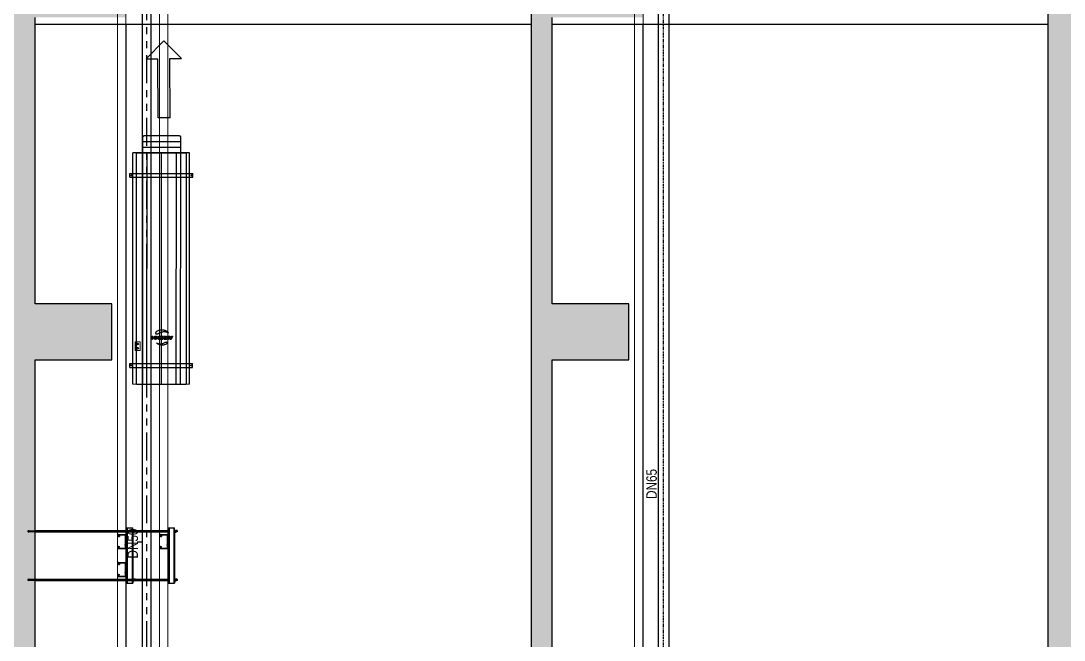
# Model space of a CAD drawing. Header units: millimetres. Extents: x -379292 to 1221486, y 92049 to 447512.
# Drawn here: x -33176 to -25709, y 156113 to 160544 of the extents above; entities that cross this region are included whole.
import ezdxf
from ezdxf.enums import TextEntityAlignment as Align

# ---------------------------------------------------------------- set-up
doc = ezdxf.new("R2010")
doc.units = ezdxf.units.MM
doc.linetypes.add('ACISOTGB', pattern=[9, 4, -1, 1, -1, 1, -1])
doc.linetypes.add('SOGUKSU1', pattern=[72, 60, -6, 0, -6])
for name, color, linetype in [('05_CONCRETE', 6, 'Continuous'), ('05_CONCRETE VIEW', 142, 'Continuous'), ('05_HATCH CONCRETE', 141, 'Continuous'), ('AIR-J-U-355', 2, 'Continuous'), ('E-CT-TEXT', 7, 'Continuous'), ('JF355', 2, 'Continuous'), ('M_YANGIN_SPR_ CAP', 7, 'Continuous'), ('OZD_TAVA', 50, 'Continuous')]:
    doc.layers.add(name, color=color, linetype=linetype)
for name, color, linetype, lineweight in [('1-MIMARI', 8, 'Continuous', 9), ('1-YANGIN BORUSU-3', 1, 'SOGUKSU1', 30), ('e_kesit_cizgisi', 7, 'Continuous', 9)]:
    doc.layers.add(name, color=color, linetype=linetype, lineweight=lineweight)
doc.styles.add('DOA.ARIAL', font='arial.ttf')
pattern_1 = [(225, (-8686.666, 32930.851), (6.735192, -6.735192), []), (225, (-8693.402, 32930.851), (6.735192, -6.735192), [4.7625, -2.38125])]

# ---------------------------------------------------------------- blocks, each defined once
blk = doc.blocks.new('A$C6a8db8d0')
at = {"layer": '05_HATCH CONCRETE', "ltscale": 25, "transparency": 33554671}
h = blk.add_hatch(dxfattribs=at)
h.set_pattern_fill('ANSI33', color=256, scale=1.5, angle=180)
h.set_pattern_definition(pattern_1)
h.paths.add_polyline_path([(-8625, 1080), (-8625, 1145), (-8270, 1145), (-8270, 1080), (-8220, 1080), (-8220, 1145), (-8015, 1145), (-8015, 1090), (-7975, 1090), (-7975, 1145), (-7715, 1145), (-7715, 1090), (-7675, 1090), (-7675, 1145), (-7470, 1145), (-7470, 1080), (-7420, 1080), (-7420, 1145), (-7215, 1145), (-7215, 1090), (-7175, 1090), (-7175, 1145), (-6915, 1145), (-6915, 1090), (-6875, 1090), (-6875, 1145), (-6670, 1145), (-6670, 1080), (-6620, 1080), (-6620, 1145), (-6415, 1145), (-6415, 1090), (-6375, 1090), (-6375, 1145), (-6115, 1145), (-6115, 1090), (-6075, 1090), (-6075, 1145), (-5870, 1145), (-5870, 1080), (-5820, 1080), (-5820, 1145), (-5615, 1145), (-5615, 1090), (-5575, 1090), (-5575, 1145), (-5315, 1145), (-5315, 1090), (-5275, 1090), (-5275, 1145), (-5070, 1145), (-5070, 1080), (-5020, 1080), (-5020, 1145), (-4815, 1145), (-4815, 1090), (-4775, 1090), (-4775, 1145), (-4515, 1145), (-4515, 1090), (-4475, 1090), (-4475, 1145), (-4270, 1145), (-4270, 1080), (-4220, 1080), (-4220, 1145), (-4015, 1145), (-4015, 1090), (-3975, 1090), (-3975, 1145), (-3715, 1145), (-3715, 1090), (-3675, 1090), (-3675, 1145), (-3470, 1145), (-3470, 1080), (-3420, 1080), (-3420, 1145), (-3215, 1145), (-3215, 1090), (-3175, 1090), (-3175, 1145), (-2915, 1145), (-2915, 1090), (-2875, 1090), (-2875, 1145), (-2670, 1145), (-2670, 1080), (-2620, 1080), (-2620, 1145), (-2415, 1145), (-2415, 1090), (-2375, 1090), (-2375, 1145), (-2205, 1145), (-2205, 1090), (-2165, 1090), (-2165, 1145), (-1955, 1145), (-1955, 1080), (-1905, 1080), (-1905, 1160), (-8655, 1160), (-8655, 1180), (-8675, 1180), (-8675, 1080)])
h = blk.add_hatch(dxfattribs=at)
h.set_pattern_fill('ANSI33', color=256, scale=1.5, angle=180)
h.set_pattern_definition(pattern_1)
h.paths.add_polyline_path([(-8675, 790), (-8675, 420), (-8725, 420), (-8725, 370), (9165, 370), (9165, 420), (9115, 420), (9115, 810), (9095, 810), (9095, 790), (5815, 790), (5815, 810), (5795, 810), (5795, 790), (-1895, 790), (-1895, 710), (-1845, 710), (-1845, 775), (-1635, 775), (-1635, 720), (-1595, 720), (-1595, 775), (-1335, 775), (-1335, 720), (-1295, 720), (-1295, 775), (-1090, 775), (-1090, 710), (-1040, 710), (-1040, 775), (-835, 775), (-835, 720), (-795, 720), (-795, 775), (-535, 775), (-535, 720), (-495, 720), (-495, 775), (-290, 775), (-290, 710), (-240, 710), (-240, 775), (-35, 775), (-35, 720), (5, 720), (5, 775), (265, 775), (265, 720), (305, 720), (305, 775), (510, 775), (510, 710), (560, 710), (560, 775), (765, 775), (765, 720), (805, 720), (805, 775), (1065, 775), (1065, 720), (1105, 720), (1105, 775), (1310, 775), (1310, 710), (1360, 710), (1360, 775), (1565, 775), (1565, 720), (1605, 720), (1605, 775), (1865, 775), (1865, 720), (1905, 720), (1905, 775), (2110, 775), (2110, 710), (2160, 710), (2160, 775), (2365, 775), (2365, 720), (2405, 720), (2405, 775), (2665, 775), (2665, 720), (2705, 720), (2705, 775), (2910, 775), (2910, 710), (2960, 710), (2960, 775), (3165, 775), (3165, 720), (3205, 720), (3205, 775), (3465, 775), (3465, 720), (3505, 720), (3505, 775), (3710, 775), (3710, 710), (3760, 710), (3760, 775), (3965, 775), (3965, 720), (4005, 720), (4005, 775), (4265, 775), (4265, 720), (4305, 720), (4305, 775), (4510, 775), (4510, 710), (4560, 710), (4560, 775), (4765, 775), (4765, 720), (4805, 720), (4805, 775), (5065, 775), (5065, 720), (5105, 720), (5105, 775), (5310, 775), (5310, 710), (5360, 710), (5360, 775), (5540, 775), (5540, 720), (5580, 720), (5580, 775), (5760, 775), (5760, 710), (5810, 710), (5810, 775), (6110, 775), (6110, 710), (6160, 710), (6160, 775), (6365, 775), (6365, 720), (6405, 720), (6405, 775), (6665, 775), (6665, 720), (6705, 720), (6705, 775), (6910, 775), (6910, 710), (6960, 710), (6960, 775), (7165, 775), (7165, 720), (7205, 720), (7205, 775), (7465, 775), (7465, 720), (7505, 720), (7505, 775), (7710, 775), (7710, 710), (7760, 710), (7760, 775), (7965, 775), (7965, 720), (8005, 720), (8005, 775), (8265, 775), (8265, 720), (8305, 720), (8305, 775), (8510, 775), (8510, 710), (8560, 710), (8560, 775), (8790, 775), (8790, 720), (8830, 720), (8830, 775), (9085, 775), (9085, 420), (-8645, 420), (-8645, 775), (-8270, 775), (-8270, 710), (-8220, 710), (-8220, 775), (-8015, 775), (-8015, 720), (-7975, 720), (-7975, 775), (-7715, 775), (-7715, 720), (-7675, 720), (-7675, 775), (-7470, 775), (-7470, 710), (-7420, 710), (-7420, 775), (-7215, 775), (-7215, 720), (-7175, 720), (-7175, 775), (-6915, 775), (-6915, 720), (-6875, 720), (-6875, 775), (-6670, 775), (-6670, 710), (-6620, 710), (-6620, 775), (-6415, 775), (-6415, 720), (-6375, 720), (-6375, 775), (-6115, 775), (-6115, 720), (-6075, 720), (-6075, 775), (-5870, 775), (-5870, 710), (-5820, 710), (-5820, 775), (-5615, 775), (-5615, 720), (-5575, 720), (-5575, 775), (-5315, 775), (-5315, 720), (-5275, 720), (-5275, 775), (-5070, 775), (-5070, 710), (-5020, 710), (-5020, 775), (-4815, 775), (-4815, 720), (-4775, 720), (-4775, 775), (-4515, 775), (-4515, 720), (-4475, 720), (-4475, 775), (-4270, 775), (-4270, 710), (-4220, 710), (-4220, 775), (-4015, 775), (-4015, 720), (-3975, 720), (-3975, 775), (-3715, 775), (-3715, 720), (-3675, 720), (-3675, 775), (-3470, 775), (-3470, 710), (-3420, 710), (-3420, 775), (-3215, 775), (-3215, 720), (-3175, 720), (-3175, 775), (-2915, 775), (-2915, 720), (-2875, 720), (-2875, 775), (-2670, 775), (-2670, 710), (-2620, 710), (-2620, 775), (-2435, 775), (-2435, 720), (-2395, 720), (-2395, 775), (-2175, 775), (-2175, 720), (-2135, 720), (-2135, 775), (-1955, 775), (-1955, 710), (-1905, 710), (-1905, 790)])
at = {"layer": '05_CONCRETE'}
for points in [[(-3675, 1145), (-3470, 1145), (-3470, 1080), (-3420, 1080), (-3420, 1145), (-3215, 1145), (-3215, 1090), (-3175, 1090), (-3175, 1145), (-2915, 1145), (-2915, 1090), (-2875, 1090), (-2875, 1145), (-2670, 1145)], [(9085, 420), (-8645, 420)], [(-3675, 775), (-3470, 775), (-3470, 710), (-3420, 710), (-3420, 775), (-3215, 775), (-3215, 720), (-3175, 720), (-3175, 775), (-2915, 775), (-2915, 720), (-2875, 720), (-2875, 775), (-2670, 775)], [(-1905, 790), (-8675, 790)]]:
    blk.add_lwpolyline(points, dxfattribs=at)
at = {"layer": '05_CONCRETE VIEW', "ltscale": 20, "flags": 128}
for points in [[(-2675, 790), (-2675, 1145)], [(-2675, 1080), (-3415, 1080)], [(-2675, 420), (-2675, 775)], [(-2675, 710), (-3415, 710)]]:
    blk.add_lwpolyline(points, dxfattribs=at)
blk = doc.blocks.new('ju355')
at = {"layer": 'AIR-J-U-355', "color": 2, "linetype": 'Continuous'}
for p, q in [((82.74, 20.07), (-82.86, 20.07)), ((-82.86, 20.07), (-82.86, -20.52)), ((-68.05, -18.28), (-68.04, 22.31)), ((-68.05, -22.74), (-68.04, 22.31)), ((-65.31, 22.31), (-68.04, 22.31)), ((-65.31, 22.31), (-68.04, 22.31)), ((-65.33, -22.74), (-65.31, 22.31)), ((67.97, -22.8), (67.99, 22.25)), ((70.71, 22.25), (67.99, 22.25)), ((70.69, -22.8), (70.71, 22.25)), ((-94.86, 12.71), (-94.87, -12.51)), ((-94.84, 12.93), (-94.86, 12.82)), ((-94.86, 12.82), (-94.86, 12.71)), ((-94.82, 13.03), (-94.84, 12.93)), ((-94.79, 13.13), (-94.82, 13.03)), ((-94.76, 13.23), (-94.79, 13.13)), ((-94.71, 13.32), (-94.76, 13.23)), ((-94.66, 13.41), (-94.71, 13.32)), ((-94.6, 13.48), (-94.66, 13.41)), ((-94.53, 13.56), (-94.6, 13.48)), ((-94.46, 13.62), (-94.53, 13.56)), ((-94.39, 13.67), (-94.46, 13.62)), ((-94.31, 13.72), (-94.39, 13.67)), ((-94.23, 13.76), (-94.31, 13.72)), ((-94.14, 13.78), (-94.23, 13.76)), ((-94.05, 13.8), (-94.14, 13.78)), ((-93.97, 13.8), (-94.05, 13.8)), ((-92.63, 13.8), (-93.97, 13.8)), ((-92.63, 13.8), (-93.97, 13.8)), ((-92.63, 13.8), (-93.97, 13.8)), ((-92.6, 13.8), (-93.93, 13.8)), ((-92.6, 13.8), (-93.93, 13.8)), ((-92.6, 13.8), (-93.93, 13.8)), ((-82.86, 13.79), (-92.6, 13.8)), ((-90.91, -13.6), (-90.9, 13.8)), ((-90.91, -13.6), (-90.9, 13.8)), ((-90.91, -13.6), (-90.9, 13.8)), ((-86.85, -13.61), (-86.83, 13.87)), ((82.73, 13.62), (-82.73, 13.79)), ((-82.73, 10.49), (82.87, 10.32)), ((48.36, 7.19), (48.38, 7.93)), ((48.38, 7.93), (50.71, 6.93)), ((82.73, -0.03), (-82.73, 0.03)), ((48.35, 4.19), (48.36, 4.88)), ((50.69, 4.18), (48.35, 4.19)), ((48.35, 3.58), (50.68, 3.59)), ((48.35, 2.87), (48.35, 3.58)), ((48.35, 2.23), (49.27, 2.88)), ((49.27, 2.88), (48.35, 2.87)), ((48.36, 1.42), (48.35, 2.23)), ((48.77, 7.02), (48.36, 7.19)), ((48.36, 4.88), (50.7, 4.87)), ((49.32, 2.22), (48.36, 1.42)), ((50.71, 6.17), (48.37, 5.16)), ((48.37, 5.91), (48.77, 6.08)), ((48.37, 5.16), (48.37, 5.91)), ((48.77, 6.08), (48.77, 7.02)), ((49.25, 6.85), (49.94, 6.55)), ((49.25, 6.26), (49.25, 6.85)), ((49.94, 6.55), (49.25, 6.26)), ((49.65, 2.63), (49.65, 2.9)), ((49.65, 2.9), (50.23, 2.9)), ((49.88, 1.63), (49.87, 1.63)), ((50.23, 2.9), (50.2, 2.6)), ((50.68, 3.59), (50.69, 2.3)), ((50.7, 4.87), (50.69, 4.18)), ((50.71, 6.93), (50.71, 6.17)), ((48.34, -1.68), (50.69, -1.71)), ((48.34, -2.08), (48.34, -1.68)), ((49.99, -2.1), (48.34, -2.08)), ((48.34, -4.82), (48.35, -4.42)), ((50, -4.84), (48.34, -4.82)), ((48.35, -4.42), (50.69, -4.45)), ((48.37, -4), (48.38, -3.75)), ((50.66, -4.03), (48.37, -4)), ((48.38, -3.75), (49.99, -2.1)), ((48.38, -6.49), (50, -4.84)), ((48.38, -6.74), (48.38, -6.49)), ((50.66, -6.77), (48.38, -6.74)), ((50.68, -1.95), (49.03, -3.64)), ((49.03, -3.64), (50.66, -3.66)), ((50.69, -4.68), (49.03, -6.38)), ((49.03, -6.38), (50.66, -6.4)), ((50.66, -6.4), (50.66, -6.77)), ((50.69, -1.71), (50.68, -1.95)), ((50.69, -4.45), (50.69, -4.68)), ((50.81, -1.39), (50.8, -1.76)), ((-94.87, -12.51), (-94.87, -12.62)), ((-94.87, -12.62), (-94.85, -12.72)), ((-94.85, -12.72), (-94.83, -12.83)), ((-94.83, -12.83), (-94.8, -12.93)), ((-94.8, -12.93), (-94.77, -13.03)), ((-94.77, -13.03), (-94.72, -13.12)), ((-94.72, -13.12), (-94.67, -13.2)), ((-94.67, -13.2), (-94.61, -13.28)), ((-94.61, -13.28), (-94.54, -13.35)), ((-94.54, -13.35), (-94.47, -13.42)), ((-94.47, -13.42), (-94.4, -13.47)), ((-94.4, -13.47), (-94.32, -13.52)), ((-94.32, -13.52), (-94.24, -13.56)), ((-94.24, -13.56), (-94.15, -13.58)), ((-94.15, -13.58), (-94.07, -13.6)), ((-94.07, -13.6), (-93.98, -13.6)), ((-93.98, -13.6), (-92.64, -13.6)), ((-93.98, -13.6), (-92.64, -13.6)), ((-93.98, -13.6), (-92.64, -13.6)), ((-93.95, -13.6), (-92.61, -13.6)), ((-93.95, -13.6), (-92.61, -13.6)), ((-93.95, -13.6), (-92.61, -13.6)), ((-92.61, -13.6), (-82.87, -13.61)), ((82.86, -10.44), (-82.73, -10.33)), ((-82.61, -13.64), (82.72, -13.71)), ((82.74, -20.57), (-82.86, -20.52)), ((-65.33, -22.74), (-68.05, -22.74)), ((70.69, -22.8), (67.97, -22.8))]:
    blk.add_line(p, q, dxfattribs=at)
at = {"layer": 'AIR-J-U-355', "color": 2, "lineweight": 13, "ltscale": 0.005}
for p, q in [((82.73, -20.57), (82.74, 20.07)), ((58.53, -15.31), (52.44, -15.31)), ((52.44, -15.31), (52.44, -18.93)), ((52.44, -18.93), (58.53, -18.93)), ((58.53, -18.93), (58.53, -15.31))]:
    blk.add_line(p, q, dxfattribs=at)
at = {"layer": 'AIR-J-U-355', "color": 2}
for p, q in [((-150.24, 14.31), (-162.86, 1.58)), ((-150.21, 5.86), (-150.24, 14.31)), ((-150.13, -11.03), (-162.86, 1.58)), ((-107.97, 6.05), (-150.21, 5.86)), ((-107.97, 6.05), (-107.94, -2.39)), ((-107.94, -2.39), (-150.17, -2.58)), ((-150.13, -11.03), (-150.17, -2.58))]:
    blk.add_line(p, q, dxfattribs=at)
at = {"layer": 'AIR-J-U-355', "color": 2, "linetype": 'Continuous'}
for centre, radius in [((-66.68, 21.31), 0.354), ((-66.68, 21.31), 0.354), ((69.35, 21.24), 0.354), ((-66.69, -21.61), 0.354), ((-66.69, -21.61), 0.354), ((54.01, -17.13), 0.599), ((54.01, -17.13), 0.599), ((56.96, -17.13), 0.599), ((56.96, -17.13), 0.599), ((69.33, -21.67), 0.354), ((69.33, -21.67), 0.354)]:
    blk.add_circle(centre, radius, dxfattribs=at)
for centre, radius, start, end in [((49.96, 2.27), 0.645, 184.06361, 262.32592), ((49.93, 2.61), 0.274, 177.3972, 357.3972), ((49.97, 2.34), 0.72, 262.32592, 356.70667)]:
    blk.add_arc(centre, radius, start, end, dxfattribs=at)
at = {"layer": 'AIR-J-U-355', "color": 2, "linetype": 'Continuous', "extrusion": (0, 0, -1)}
for major_axis, ratio in [((-0.01, -1.36), 0.908445), ((0.006, 0.985), 0.934933)]:
    blk.add_ellipse((49.55, -0.11), major_axis=major_axis, ratio=ratio, dxfattribs=at)
at = {"layer": 'AIR-J-U-355', "color": 2, "linetype": 'Continuous'}
for points, knots in [([(46.11, 4.99), (46.12, 4.99), (46.13, 5), (46.15, 5), (46.15, 5), (46.16, 4.99), (46.16, 4.99), (46.17, 4.99), (46.17, 4.98), (46.17, 4.97), (46.16, 4.95), (46.15, 4.91), (46.08, 4.78), (45.93, 4.56), (45.74, 4.28), (45.58, 4.04), (45.4, 3.68), (45.26, 3.14), (45.11, 2.43), (45.02, 1.65), (45.13, 0.83), (45.39, -0.07), (45.8, -1.01), (46.23, -1.77), (46.48, -2.38), (46.62, -2.79), (46.74, -3.2), (46.79, -3.61), (46.72, -3.97), (46.53, -4.26), (46.19, -4.34), (45.8, -4.28), (45.43, -4.02), (45.11, -3.65), (44.72, -3.05), (44.33, -2.14), (44.04, -0.92), (43.96, 0.25), (44.05, 1.27), (44.24, 2.12), (44.51, 2.9), (44.87, 3.6), (45.25, 4.19), (45.62, 4.61), (45.88, 4.83), (46.02, 4.93), (46.08, 4.97), (46.11, 4.99)], [0, 0, 0, 0, 0.001347, 0.00172, 0.002023, 0.002244, 0.002452, 0.002667, 0.002909, 0.00347, 0.004196, 0.005682, 0.009311, 0.025522, 0.043378, 0.057014, 0.067583, 0.10026, 0.136315, 0.170769, 0.211631, 0.252886, 0.304984, 0.357144, 0.377587, 0.398124, 0.41882, 0.439365, 0.455344, 0.470785, 0.486346, 0.502438, 0.525763, 0.549141, 0.572313, 0.626971, 0.689072, 0.751245, 0.792637, 0.834146, 0.875615, 0.910287, 0.945553, 0.97619, 0.989254, 0.994701, 1, 1, 1, 1]), ([(53.1, -3.49), (53.25, -3.25), (53.54, -2.77), (53.81, -1.96), (53.95, -1.12), (53.92, -0.27), (53.68, 0.58), (53.32, 1.4), (52.96, 2.08), (52.73, 2.63), (52.61, 3.01), (52.53, 3.34), (52.54, 3.53), (52.54, 3.61)], [0, 0, 0, 0, 0.112581, 0.224936, 0.337491, 0.449603, 0.562299, 0.686336, 0.807829, 0.865935, 0.925918, 0.967783, 1, 1, 1, 1]), ([(52.54, 3.61), (52.55, 3.66), (52.57, 3.77), (52.7, 3.92), (52.91, 4.03), (53.16, 4.06), (53.45, 3.97), (53.74, 3.72), (54.02, 3.37), (54.31, 2.86), (54.58, 2.17), (54.77, 1.3), (54.81, 0.41), (54.77, -0.51), (54.56, -1.45), (54.2, -2.21), (53.86, -2.79), (53.54, -3.21), (53.25, -3.4), (53.1, -3.49)], [0, 0, 0, 0, 0.0168256, 0.0323617, 0.0637267, 0.0873303, 0.1103993, 0.1581358, 0.2050378, 0.2514942, 0.3451779, 0.4385235, 0.532065, 0.625912, 0.7301372, 0.8352318, 0.8905608, 0.9450754, 1, 1, 1, 1])]:
    blk.add_open_spline(points, degree=3, knots=knots, dxfattribs=at)
blk = doc.blocks.new('DZFDGHFÜ')
at = {"layer": 'JF355'}
blk.add_lwpolyline([(24084.36, 6568.29), (24119.86, 6568.29), (24119.86, 6402.69), (24084.36, 6402.69), (24084.36, 6568.29)], dxfattribs=at)
at = {"layer": 'AIR-J-U-355', "rotation": 270}
blk.add_blockref('ju355', (24102.36, 6485.57), dxfattribs=at)
blk = doc.blocks.new('smn')
for p, q in [((-0.8, 0.55), (-0.65, 0.64)), ((-0.8, 0.55), (-0.8, 0.09)), ((-0.8, 0.09), (-0.65, 0)), ((0.65, 0.64), (-0.65, 0.64)), ((0.65, 0), (-0.65, 0)), ((-0.4, 0.55), (-0.4, 0.09)), ((0.4, 0.55), (0.4, 0.09)), ((0.8, 0.55), (0.65, 0.64)), ((0.8, 0.09), (0.65, 0)), ((0.8, 0.55), (0.8, 0.09))]:
    blk.add_line(p, q)
for centre, radius, start, end in [((-0.65, 0.24), 0.404, 51.78679, 90), ((-0.65, 0.4), 0.404, 270, 308.21321), ((0, -0.33), 0.967, 65.5673, 114.4327), ((0, 0.97), 0.967, 245.5673, 294.4327), ((0.65, 0.24), 0.404, 90, 128.21321), ((0.65, 0.4), 0.404, 231.78679, 270)]:
    blk.add_arc(centre, radius, start, end)
blk = doc.blocks.new('A$C23387eba')
h = blk.add_hatch()
h.set_pattern_fill('ANSI31', color=241, scale=1500, style=0)
h.set_pattern_definition([(315, (-421266.87, 1258294.907), (10.60660172, 10.60660172), [])])
h.paths.add_polyline_path([(44, 395), (64, 506), (57, 516), (53, 516), (32, 396), (32, 68), (44, 68)])
h.paths.add_polyline_path([(-44, 68), (-32, 68), (-32, 396), (-53, 516), (-57, 516), (-64, 506), (-44, 395)])
h = blk.add_hatch()
h.set_pattern_fill('ANSI31', color=241, scale=1000, angle=90, style=0)
h.set_pattern_definition([(45, (-421266.87, 1258294.907), (-7.07106781, 7.07106781), [])])
edge = h.paths.add_edge_path()
edge.add_line((-26, 496), (-35, 496))
edge.add_ellipse((-35, 484), major_axis=(-8.49, 8.49), ratio=1, start_angle=-44.99996, end_angle=55.00004)
edge.add_line((-47, 482), (-41, 446))
edge.add_ellipse((-29, 448), major_axis=(8.49, 8.49), ratio=1, start_angle=145.00004, end_angle=225.00004)
edge.add_line((-29, 436), (-26, 436))
edge.add_line((-26, 436), (-26, 496))
edge = h.paths.add_edge_path()
edge.add_line((26, 496), (35, 496))
edge.add_ellipse((35, 484), major_axis=(8.49, 8.49), ratio=1, start_angle=305.00004, end_angle=405.00004, ccw=False)
edge.add_line((47, 482), (41, 446))
edge.add_ellipse((29, 448), major_axis=(-8.49, 8.49), ratio=1, start_angle=135.00004, end_angle=215.00004, ccw=False)
edge.add_line((29, 436), (26, 436))
edge.add_line((26, 436), (26, 496))
at = {"color": 241}
for p, q in [((-64, 506, 996), (-57, 516, 996)), ((-44, 395, 996), (-64, 506, 996)), ((-57, 516, 996), (-32, 516, 996)), ((-32, 396, 996), (-53, 516, 996)), ((-41, 446, 996), (-47, 482, 996)), ((-44, 68, 996), (-44, 395, 996)), ((-26, 68, 996), (-44, 68, 996)), ((-26, 68, 996), (-44, 68, 996)), ((-35, 496, 996), (35, 496, 996)), ((-32, 530, 996), (-26, 536, 996)), ((-32, 496, 996), (-32, 530, 996)), ((-32, 436, 996), (-32, 496, 996)), ((-32, 68, 996), (-32, 436, 996)), ((29, 436, 996), (-29, 436, 996)), ((-26, 536, 996), (-26, 496, 996)), ((-26, 536, 996), (26, 536, 996)), ((-26, 496, 996), (-26, 436, 996)), ((-26, 496, 996), (-26, 436, 996)), ((-26, 436, 996), (-26, 68, 996)), ((32, 530, 996), (26, 536, 996)), ((26, 536, 996), (26, 496, 996)), ((26, 496, 996), (26, 436, 996)), ((26, 436, 996), (26, 68, 996)), ((44, 68, 996), (26, 68, 996)), ((44, 68, 996), (26, 68, 996)), ((32, 496, 996), (32, 530, 996)), ((32, 396, 996), (53, 516, 996)), ((32, 516, 996), (57, 516, 996)), ((32, 436, 996), (32, 496, 996)), ((32, 68, 996), (32, 436, 996)), ((47, 482, 996), (41, 446, 996)), ((44, 394, 996), (64, 506, 996)), ((44, 68, 996), (44, 396, 996)), ((64, 506, 996), (57, 516, 996))]:
    blk.add_line(p, q, dxfattribs=at)
at = {"color": 241, "extrusion": (0, 0, -1)}
for centre, major_axis, start_param, end_param in [((-35, 484, 996), (-8.49, 8.49), 5.323254, 7.068583), ((-29, 448, 996), (-8.49, 8.49), 3.92699, 5.323254), ((29, 448, 996), (-8.49, 8.49), 2.530727, 3.92699), ((35, 484, 996), (8.49, 8.49), -0.785399, 0.95993)]:
    blk.add_ellipse(centre, major_axis=major_axis, ratio=1, start_param=start_param, end_param=end_param, dxfattribs=at)
at = {"layer": 'E-CT-TEXT'}
for p, q in [((-52, 64), (52, 64)), ((-52, 64), (-52, 56)), ((-52, 56), (52, 56)), ((52, 64), (52, 56))]:
    blk.add_line(p, q, dxfattribs=at)
at = {"layer": 'E-CT-TEXT', "xscale": 80, "yscale": 80, "zscale": 80}
blk.add_blockref('smn', (0, 0), dxfattribs=at)
blk = doc.blocks.new('cıvata -pul')
for p, q in [((52, 59), (-52, 59)), ((-52, 59), (-52, 54)), ((52, 54), (-52, 54)), ((52, 59), (52, 54))]:
    blk.add_line(p, q)
at = {"xscale": 80, "yscale": 80, "zscale": 80}
blk.add_blockref('smn', (0, 0), dxfattribs=at)
blk = doc.blocks.new('CIVATA')
for p, q in [((-21.5, 0.1, -5674.6), (-20.1, 0.1, -5674.6)), ((-20.1, 0.1, -5674.6), (-20.1, -0.1, -5674.6)), ((-18.9, 5.9, -5674.6), (-18.5, 5.9, -5674.6)), ((-18.5, 5.9, -5674.6), (-18.5, -5.9, -5674.6)), ((-18.5, 3, -5674.6), (-7, 3, -5674.6)), ((-18.5, 3, -5674.6), (-16.7, 1.9, -1418.7)), ((-16.7, 1.9, -1418.7), (-16.7, -1.9, -1418.7)), ((-15.6, -6.7, -5674.6), (-15.6, 6.7, -5674.6)), ((-15.6, 6.7, -5674.6), (-14.9, 6.7, -5674.6)), ((-14.9, 6.7, -5674.6), (-14.9, -4.9, -5674.6)), ((-14.2, 6, -5674.6), (-14.9, 4.9, -5674.6)), ((-10.7, 6, -5674.6), (-14.2, 6, -5674.6)), ((-10.7, 3, -5674.6), (-14.2, 3, -5674.6)), ((-10.7, 6, -5674.6), (-10.1, 4.9, -5674.6)), ((-10.1, 4.9, -5674.6), (-10.1, -4.9, -5674.6)), ((-7, 3, -1418.7), (-7, -3, -1418.7)), ((-21.5, -0.1, -5674.6), (-20.1, -0.1, -5674.6)), ((-18.5, -5.9, -5674.6), (-18.9, -5.9, -5674.6)), ((-18.5, -3, -5674.6), (-16.7, -1.9, -1418.7)), ((-18.5, -3, -5674.6), (-7, -3, -5674.6)), ((-15.6, -6.7, -5674.6), (-14.9, -6.7, -5674.6)), ((-14.9, -4.6, -5674.6), (-14.9, -6.7, -5674.6)), ((-14.2, -6, -5674.6), (-14.9, -4.9, -5674.6)), ((-10.7, -3, -5674.6), (-14.2, -3, -5674.6)), ((-10.7, -6, -5674.6), (-14.2, -6, -5674.6)), ((-10.7, -6, -5674.6), (-10.1, -4.9, -5674.6))]:
    blk.add_line(p, q)
for centre, radius, start, end in [((-14.4, 0.3, -5674.6), 7.17, 129.56707, 181.67754), ((-11.8, 4.9, -5674.6), 3.03, 180, 218.21321), ((-7.6, 0, -5674.6), 7.25, 155.5673, 204.4327), ((-13.1, 4.9, -5674.6), 3.03, 321.78679, 0), ((-17.3, 0, -5674.6), 7.25, 335.5673, 24.4327), ((-14.4, -0.3, -5674.6), 7.17, 178.32246, 230.43293), ((-11.8, -4.9, -5674.6), 3.03, 141.78679, 180), ((-13.1, -4.9, -5674.6), 3.03, 0, 38.21321)]:
    blk.add_arc(centre, radius, start, end)
blk = doc.blocks.new('*U1210')
at = {"layer": 'e_kesit_cizgisi', "ltscale": 25}
for p, q in [((-0.51, -21.94), (0.51, -21.94)), ((34.23, -21.94, -0.66), (35.25, -21.94, -0.66))]:
    blk.add_line(p, q, dxfattribs=at)
at = {"layer": 'OZD_TAVA', "color": 31, "true_color": 0xfecc66}
for p, q in [((-0.51, -21.94), (-0.51, -116.54, -0.23)), ((0.51, -21.94), (0.51, -116.54, -0.23)), ((34.23, -21.94, -0.68), (34.23, -86.62, -0.52)), ((35.25, -21.94, -0.68), (35.25, -86.62, -0.52)), ((34.23, -87.13, -0.51), (34.23, -91.74, -0.51)), ((35.25, -87.13, -0.51), (35.25, -91.74, -0.51)), ((-0.51, -93.36, -0.22), (-0.51, -92.85, -0.22)), ((0.51, -93.35, -0.22), (-0.51, -93.35, -0.22)), ((0.51, -93.36, -0.22), (0.51, -92.85, -0.22)), ((34.23, -92.24, -0.5), (34.23, -92.35, -0.5)), ((34.23, -92.85, -0.5), (34.23, -116.54, -0.46)), ((34.23, -93.36, -0.46), (34.23, -92.85, -0.46)), ((35.25, -92.24, -0.5), (35.25, -92.35, -0.5)), ((35.25, -92.85, -0.5), (35.25, -116.54, -0.46)), ((35.25, -93.36, -0.46), (35.25, -92.85, -0.46)), ((-0.51, -123.36, -0.22), (-0.51, -122.85, -0.22)), ((0.51, -123.35, -0.22), (-0.51, -123.35, -0.22)), ((0.51, -123.36, -0.22), (0.51, -122.85, -0.22)), ((34.23, -123.36, -0.46), (34.23, -122.85, -0.46)), ((35.25, -123.35, -0.46), (34.23, -123.35, -0.46)), ((35.25, -123.36, -0.46), (35.25, -122.85, -0.46))]:
    blk.add_line(p, q, dxfattribs=at)
at = {"layer": 'OZD_TAVA', "color": 140}
for p, q in [((2.43, -81.56, -0.22), (2.43, -86.75, -0.22)), ((2.73, -81.34, -0.22), (2.73, -86.45, -0.22)), ((3.48, -81.34, -0.22), (3.48, -82.18, -0.22)), ((3.78, -81.56, -0.22), (3.78, -82.18, -0.22)), ((11.09, -81.56, -0.22), (11.09, -82.18, -0.22)), ((11.39, -81.34, -0.22), (11.39, -82.18, -0.22)), ((12.13, -81.34, -0.22), (12.13, -86.45, -0.22)), ((12.43, -81.56, -0.22), (12.43, -86.75, -0.22)), ((12.43, -81.56, -0.22), (12.43, -86.75, -0.22)), ((2.43, -86.75, -0.22), (12.44, -86.75, -0.46)), ((2.73, -86.45, -0.22), (12.15, -86.45, -0.46)), ((3.48, -82.18, -0.22), (3.78, -82.18, -0.22)), ((11.39, -82.18, -0.22), (11.09, -82.18, -0.22))]:
    blk.add_line(p, q, dxfattribs=at)
at = {"layer": 'OZD_TAVA', "color": 112}
for p, q in [((22.44, -81.56, -0.22), (22.44, -86.75, -0.22)), ((22.73, -81.34, -0.22), (22.73, -86.45, -0.22)), ((23.48, -81.34, -0.22), (23.48, -82.18, -0.22)), ((23.78, -81.56, -0.22), (23.78, -82.18, -0.22)), ((31.09, -81.56, -0.22), (31.09, -82.18, -0.22)), ((31.39, -81.34, -0.22), (31.39, -82.18, -0.22)), ((32.13, -81.34, -0.22), (32.13, -86.45, -0.22)), ((32.43, -81.56, -0.22), (32.43, -86.75, -0.22)), ((22.43, -86.75, -0.22), (32.44, -86.75, -0.46)), ((22.73, -86.45, -0.22), (32.15, -86.45, -0.46)), ((23.48, -82.18, -0.22), (23.78, -82.18, -0.22)), ((31.39, -82.18, -0.22), (31.09, -82.18, -0.22))]:
    blk.add_line(p, q, dxfattribs=at)
at = {"layer": 'OZD_TAVA', "color": 252}
for p, q in [((-2.42, -87.15, -0.46), (-2.42, -91.65, -0.46)), ((12.42, -87.15, -0.46), (-2.42, -87.15, -0.46)), ((37.16, -87.65, -0.46), (-2.42, -87.65, -0.46)), ((13.49, -87.15, -0.46), (0.33, -87.15, -0.46)), ((31.37, -87.15, -0.46), (13.49, -87.15, -0.46)), ((34.94, -87.15, -0.46), (31.37, -87.15, -0.46)), ((32.32, -87.15, -0.46), (37.16, -87.15, -0.46)), ((37.16, -87.15, -0.46), (37.16, -91.65, -0.46)), ((37.16, -87.15, -0.46), (37.16, -91.65, -0.46)), ((37.16, -91.15, -0.46), (-2.42, -91.15, -0.46)), ((12.42, -91.65, -0.46), (-2.42, -91.65, -0.46)), ((34.94, -91.65, -0.94), (0.81, -91.65, -0.46)), ((32.32, -91.65, -0.46), (37.16, -91.65, -0.46)), ((-2.42, -117.15, -0.46), (-2.42, -121.65, -0.46)), ((12.42, -117.15, -0.46), (-2.42, -117.15, -0.46)), ((37.16, -117.65, -0.46), (-2.42, -117.65, -0.46)), ((13.49, -117.15, -0.46), (0.33, -117.15, -0.46)), ((31.37, -117.15, -0.46), (13.49, -117.15, -0.46)), ((34.94, -117.15, -0.46), (31.37, -117.15, -0.46)), ((32.32, -117.15, -0.46), (37.16, -117.15, -0.46)), ((37.16, -117.15, -0.46), (37.16, -121.65, -0.46)), ((37.16, -117.15, -0.46), (37.16, -121.65, -0.46)), ((37.16, -121.15, -0.46), (-2.42, -121.15, -0.46)), ((12.42, -121.65, -0.46), (-2.42, -121.65, -0.46)), ((34.94, -121.65, -0.94), (0.81, -121.65, -0.46)), ((32.32, -121.65, -0.46), (37.16, -121.65, -0.46))]:
    blk.add_line(p, q, dxfattribs=at)
at = {"layer": 'OZD_TAVA', "color": 3}
for p, q in [((22.43, -111.56, -0.22), (22.43, -116.75, -0.22)), ((22.73, -111.34, -0.22), (22.73, -116.45, -0.22)), ((23.48, -111.34, -0.22), (23.48, -112.18, -0.22)), ((23.78, -111.56, -0.22), (23.78, -112.18, -0.22)), ((31.09, -111.56, -0.22), (31.09, -112.18, -0.22)), ((31.39, -111.34, -0.22), (31.39, -112.18, -0.22)), ((32.13, -111.34, -0.22), (32.13, -116.45, -0.22)), ((32.43, -111.56, -0.22), (32.43, -116.75, -0.22)), ((22.43, -116.75, -0.22), (32.44, -116.75, -0.46)), ((22.73, -116.45, -0.22), (32.15, -116.45, -0.46)), ((23.48, -112.18, -0.22), (23.78, -112.18, -0.22)), ((31.39, -112.18, -0.22), (31.09, -112.18, -0.22))]:
    blk.add_line(p, q, dxfattribs=at)
at = {"layer": 'OZD_TAVA', "color": 140}
for centre, radius, start, end in [((3.11, -81.44, -0.22), 0.684, 349.6444, 190.3556), ((3.11, -81.44, -0.22), 0.385, 13.81853, 166.18147), ((11.76, -81.44, -0.22), 0.684, 349.6444, 190.3556), ((11.76, -81.44, -0.22), 0.385, 13.81853, 166.18147)]:
    blk.add_arc(centre, radius, start, end, dxfattribs=at)
at = {"layer": 'OZD_TAVA', "color": 112}
for centre, radius, start, end in [((23.11, -81.44, -0.22), 0.684, 349.6444, 190.3556), ((23.11, -81.44, -0.22), 0.385, 13.81853, 166.18147), ((31.76, -81.44, -0.22), 0.684, 349.6444, 190.3556), ((31.76, -81.44, -0.22), 0.385, 13.81853, 166.18147)]:
    blk.add_arc(centre, radius, start, end, dxfattribs=at)
at = {"layer": 'OZD_TAVA', "color": 3}
for centre, radius, start, end in [((23.11, -111.44, -0.22), 0.684, 349.6444, 190.3556), ((23.11, -111.44, -0.22), 0.385, 13.81853, 166.18147), ((31.76, -111.44, -0.22), 0.684, 349.6444, 190.3556), ((31.76, -111.44, -0.22), 0.385, 13.81853, 166.18147)]:
    blk.add_arc(centre, radius, start, end, dxfattribs=at)
at = {"layer": 'E-CT-TEXT', "xscale": 0.009855724012972203, "yscale": 0.009855724012972203, "zscale": 0.009855724012972203}
for p in [(0, -87.13, -0.22), (34.74, -87.13, -0.45), (0, -92.24, -0.22), (0, -92.85, -0.22), (34.74, -92.24, -0.46), (34.74, -92.85, -0.46), (0, -117.13, -0.22), (34.74, -117.13, -0.45), (0, -122.24, -0.22), (0, -122.85, -0.22), (34.74, -122.24, -0.46), (34.74, -122.85, -0.46)]:
    blk.add_blockref('cıvata -pul', p, dxfattribs=at)
at = {"layer": 'E-CT-TEXT', "yscale": 0.08000000000000028}
for p, xscale, zscale, rotation in [((4.98, -87.93, 453.72), -0.08000000000000028, 0.08000000000000003, 90), ((9.89, -87.93, 453.72), 0.08000000000000028, 0.08000000000000028, 270), ((24.98, -87.93, 453.72), -0.08000000000000028, 0.08000000000000003, 90), ((29.89, -87.93, 453.72), 0.08000000000000028, 0.08000000000000028, 270), ((24.98, -117.93, 453.72), -0.08000000000000028, 0.08000000000000003, 90), ((29.89, -117.93, 453.72), 0.08000000000000028, 0.08000000000000028, 270)]:
    blk.add_blockref('CIVATA', p, dxfattribs=dict(at, xscale=xscale, zscale=zscale, rotation=rotation))
at = {"layer": 'e_kesit_cizgisi', "ltscale": 25, "xscale": 0.01, "yscale": 0.01, "zscale": 0.01}
for p in [(-0.01, -21.94), (34.73, -21.94, -0.66)]:
    blk.add_blockref('A$C23387eba', p, dxfattribs=at)
blk = doc.blocks.new('A$Cc4a6e48b')
at = {"color": 1, "linetype": 'ACISOTGB', "ltscale": 5}
blk.add_line((15, 1498.02), (15, 7868.31), dxfattribs=at)
at = {"layer": '1-YANGIN BORUSU-3', "linetype": 'ByBlock', "ltscale": 25}
for p, q in [((12, 1498.02), (12, 7868.31)), ((18, 1498.02), (18, 7868.31))]:
    blk.add_line(p, q, dxfattribs=at)
at = {"layer": 'e_kesit_cizgisi', "color": 6, "ltscale": 25}
blk.add_lwpolyline([(-6, 242), (-6, 10334.64), (0, 10334.64), (0, 242)], close=True, dxfattribs=at)
at = {"layer": 'e_kesit_cizgisi', "color": 5, "ltscale": 25}
blk.add_lwpolyline([(24, 242), (24, 7155.43), (30, 7155.43), (30, 242)], close=True, dxfattribs=at)
at = {"layer": 'M_YANGIN_SPR_ CAP', "ltscale": 0.01}
blk.add_line((8.12, 5579.64), (12, 5579.64), dxfattribs=at)
at = {"layer": 'AIR-J-U-355'}
blk.add_blockref('DZFDGHFÜ', (-24076.82, -710.3), dxfattribs=at)
at = {"layer": 'e_kesit_cizgisi', "rotation": 90}
blk.add_blockref('*U1210', (-86.75, 5552.56, 0.34), dxfattribs=at)
at = {"layer": 'M_YANGIN_SPR_ CAP', "ltscale": 0.01, "style": 'DOA.ARIAL', "width": 0.8}
blk.add_text('DN50', height=7.5, rotation=90, dxfattribs=at).set_placement((1.14, 5578.52, -15527.66), align=Align.TOP_CENTER)

msp = doc.modelspace()

# ---------------------------------------------------------------- block references
at = {"layer": '1-MIMARI', "ltscale": 25, "xscale": 10, "yscale": 10, "zscale": 10, "rotation": 90}
msp.add_blockref('A$C6a8db8d0', (-21624.5, 187268.8), dxfattribs=at)

# ---------------------------------------------------------------- next in the draw order: linework, layer by layer
at = {"color": 134, "linetype": 'ACISOTGB', "ltscale": 5}
msp.add_line((-28575.8, 151798.9), (-28575.8, 272540.3), dxfattribs=at)
at = {"layer": '1-YANGIN BORUSU-3', "linetype": 'ByBlock', "ltscale": 25}
for p, q in [((-28613.9, 272261.8), (-28613.9, 154309.2)), ((-28537.8, 272261.8), (-28537.8, 154309.2))]:
    msp.add_line(p, q, dxfattribs=at)
at = {"layer": 'e_kesit_cizgisi', "color": 5, "ltscale": 25}
msp.add_lwpolyline([(-28784.5, 109121), (-28783, 188757.9), (-28723, 188757.9), (-28724.5, 109121)], close=True, dxfattribs=at)

# ---------------------------------------------------------------- next in the draw order: block references
at = {"color": 30, "xscale": 10, "yscale": 10, "zscale": 10}
msp.add_blockref('A$Cc4a6e48b', (-32424.5, 101018.8), dxfattribs=at)

# ---------------------------------------------------------------- next in the draw order: texts
at = {"layer": 'M_YANGIN_SPR_ CAP', "ltscale": 0.01, "style": 'DOA.ARIAL', "width": 0.8}
msp.add_text('DN65', height=75, rotation=90, dxfattribs=at).set_placement((-28699.6, 157230.7, -155274.2), align=Align.TOP_CENTER)

doc.saveas('drawing.dxf')
